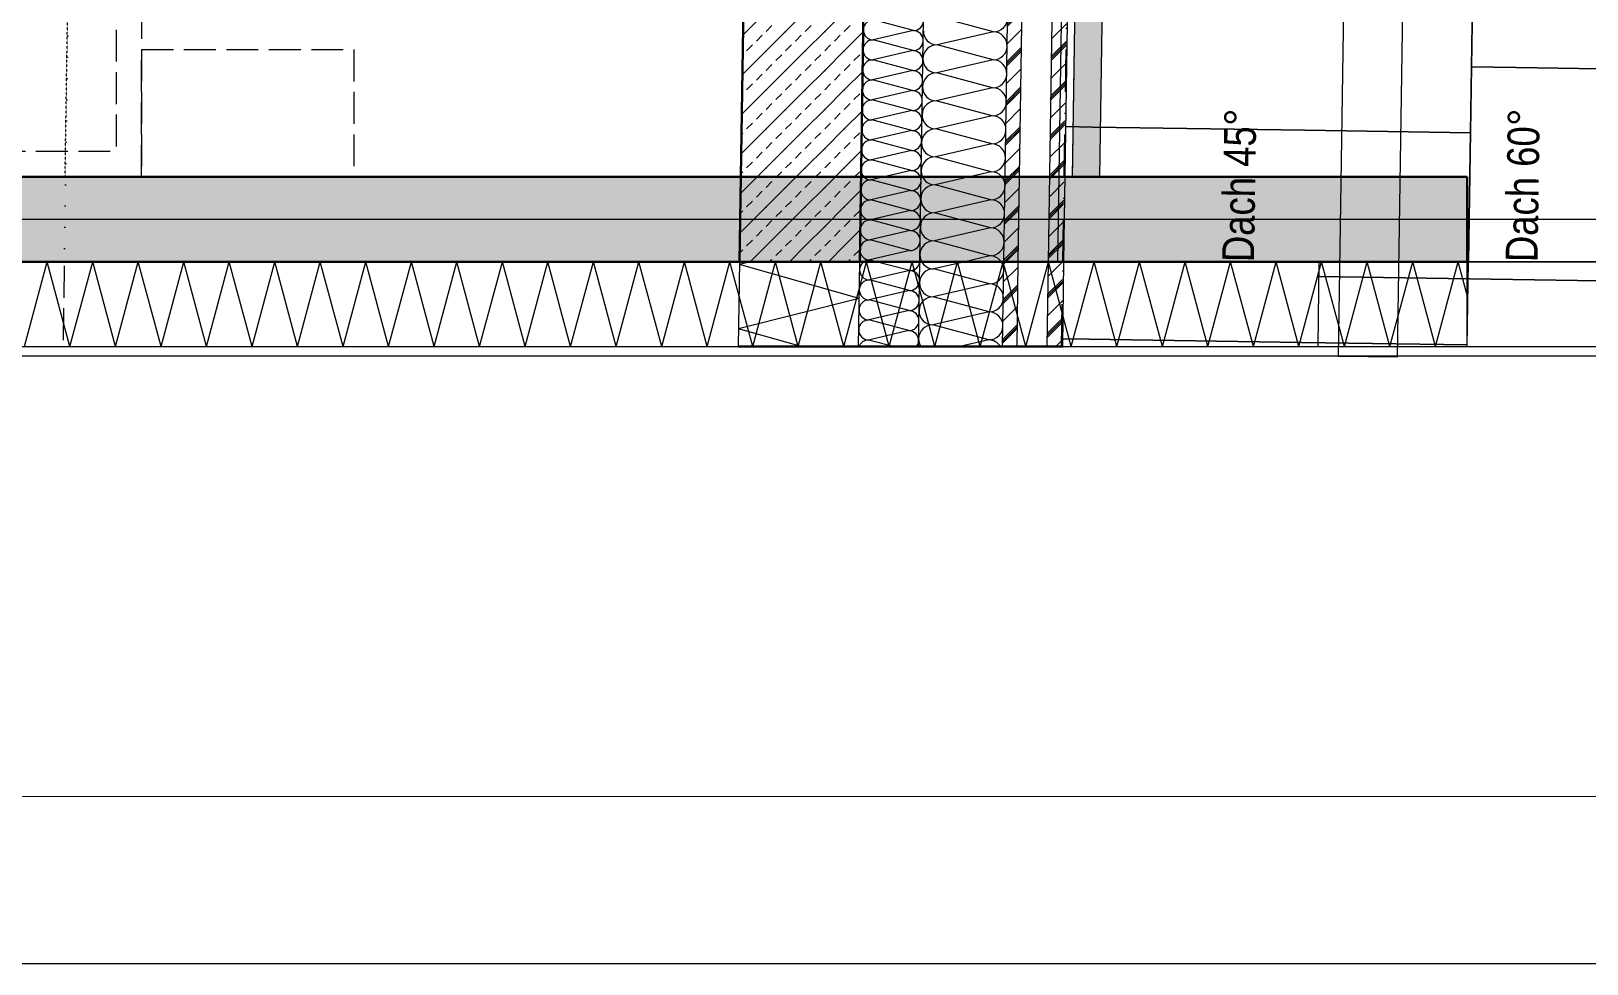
# Model space of a CAD drawing. Header units: metres. Extents: x -19025 to 34897, y -14024 to 26069.
# Drawn here: x -3271 to 393, y -6127 to -3929 of the extents above; entities that cross this region are included whole.
import ezdxf
from ezdxf.enums import TextEntityAlignment as Align

# ---------------------------------------------------------------- set-up
doc = ezdxf.new("R2010")
doc.units = ezdxf.units.M
doc.header["$MEASUREMENT"] = 0
for name, pattern in [('Punktlinie weit', [0.05, 0, -0.05]), ('Strichlinie eng', [0.1, 0.075, -0.025]), ('Strichlinie mittel', [0.15, 0.1, -0.05]), ('zz_Gebäudefluchtlinie', [0.2, 0.1, -0.05, 0, -0.05])]:
    doc.linetypes.add(name, pattern=pattern)
for name, color, linetype in [('110 Wand Aussen', 7, 'Continuous'), ('11__100 Achsraster', 7, 'Continuous'), ('130 Wand Innen', 7, 'Continuous'), ('220 Bodenaufbau', 7, 'Continuous'), ('310 Dachkonstruktion massiv', 7, 'Continuous'), ('510 Moeblierung', 7, 'Continuous'), ('520 Post', 7, 'Continuous'), ('930 Beschriftung Allgemein', 7, 'Continuous')]:
    doc.layers.add(name, color=color, linetype=linetype)
doc.styles.add('ERSTELLTER_STIL_1', font='ARIALN.TTF')
doc.styles.add('ERSTELLTER_STIL_4', font='arialbd.ttf')
doc.linetypes.add('Grenze Bezirk', pattern='A,0,[2,22HAUS116_412 STG1 _ 2.DG_IndexB_2026-08-161.Shx,S=0.001587,R=0,X=0,Y=0],-0.25,0', length=0.25)
pattern_1 = [(45, (0, 0), (-0.04596194, 0.04596194), [0.0195, -0.013]), (45, (-0.02298, 0.02298), (-0.04596194, 0.04596194), [0.065, 0])]
pattern_2 = [(45, (0, 0), (-0.0459619, 0.0459619), [0.065, 0]), (45, (-0.02298, 0), (-0.0459619, 0.0459619), [0.065, 0]), (45, (-0.04596, 0), (-0.0459619, 0.0459619), [0.065, 0])]
pattern_3 = [(225, (-0.0023, 0.0023), (-0.0459619, 0.0459619), []), (225, (0, 0), (-0.0459619, 0.0459619), []), (225, (0.0023, -0.0023), (-0.0459619, 0.0459619), []), (225, (-0.068943, -0.02298), (-0.02298097, 0.02298097), [])]

# ---------------------------------------------------------------- blocks, each defined once
blk = doc.blocks.new('Decke_1_1', base_point=(-12.5417, 13.2338))
at = {"layer": '220 Bodenaufbau', "color": 7, "linetype": 'Continuous', "lineweight": 13, "flags": 128}
blk.add_lwpolyline([(-12.482, 21.772), (-12.74, 17.1693), (-10.4444, 17.0406), (-10.6591, 13.2049), (-12.5417, 13.2338), (-12.638, 6.9481), (-12.5214, 6.9463), (-12.5836, 2.8868), (-8.4848, 2.8239), (-8.5307, -0.1696), (-2.6045, -0.1696), (-2.5423, 3.8838), (-1.8278, 3.873), (-1.7618, 8.1713), (-2.5953, 8.1841), (-2.4657, 16.6303), (-2.3698, 16.6251), (-2.1874, 19.881)], dxfattribs=at)
blk = doc.blocks.new('Doppelbett 06 27[5]_1', base_point=(-5.687, 0.0305))
at = {"layer": '510 Moeblierung', "color": 253, "linetype": 'Strichlinie eng', "lineweight": 9, "true_color": 0x9f9f9f}
for p, q in [((-6.612, 2.1305), (-4.762, 2.1305)), ((-6.612, 0.0305), (-6.612, 2.1305)), ((-4.762, 2.1305), (-4.762, 0.0305)), ((-6.582, 0.6505), (-6.582, 2.1005)), ((-6.582, 2.1005), (-5.687, 2.1005)), ((-5.687, 2.1005), (-4.792, 2.1005)), ((-4.792, 2.1005), (-4.792, 0.6505)), ((-6.402, 0.4705), (-6.582, 0.6505)), ((-6.582, 0.6505), (-6.402, 0.6505)), ((-6.402, 0.4705), (-6.402, 0.6505)), ((-4.792, 0.6505), (-4.972, 0.4705)), ((-4.792, 0.6505), (-4.972, 0.6505)), ((-4.972, 0.4705), (-4.972, 0.6505)), ((-5.687, 0.4705), (-6.402, 0.4705)), ((-4.972, 0.4705), (-5.687, 0.4705)), ((-7.112, 0.3305), (-6.612, 0.3305)), ((-7.112, 0.0305), (-7.112, 0.3305)), ((-6.612, 0.3305), (-6.612, 0.0305)), ((-4.762, 0.3305), (-4.262, 0.3305)), ((-4.762, 0.0305), (-4.762, 0.3305)), ((-4.262, 0.3305), (-4.262, 0.0305)), ((-6.612, 0.0305), (-7.112, 0.0305)), ((-4.762, 0.0305), (-6.612, 0.0305)), ((-4.262, 0.0305), (-4.762, 0.0305))]:
    blk.add_line(p, q, dxfattribs=at)
at = {"layer": '510 Moeblierung', "color": 253, "linetype": 'Strichlinie eng', "lineweight": 9, "true_color": 0x9f9f9f, "flags": 128}
for points in [[(-5.747, 0.4705), (-5.747, 0.0905), (-6.552, 0.0905), (-6.552, 0.5105), (-6.442, 0.5105), (-6.402, 0.4705)], [(-4.972, 0.4705), (-4.932, 0.5105), (-4.822, 0.5105), (-4.822, 0.0905), (-5.627, 0.0905), (-5.627, 0.4705)]]:
    blk.add_lwpolyline(points, close=True, dxfattribs=at)
blk = doc.blocks.new('*X287')
at = {"layer": '110 Wand Aussen', "color": 7, "linetype": 'Continuous', "lineweight": 5}
for p, q in [((-5.0374, -0.3695), (-4.9839, -0.1695)), ((-4.9303, -0.3695), (-4.9839, -0.1695)), ((-4.9303, -0.3695), (-4.8767, -0.1695)), ((-4.8231, -0.3695), (-4.8767, -0.1695)), ((-4.8231, -0.3695), (-4.7695, -0.1695)), ((-4.7159, -0.3695), (-4.7695, -0.1695)), ((-4.7159, -0.3695), (-4.6623, -0.1695)), ((-4.6087, -0.3695), (-4.6623, -0.1695)), ((-4.6087, -0.3695), (-4.5551, -0.1695)), ((-4.5015, -0.3695), (-4.5551, -0.1695)), ((-4.5015, -0.3695), (-4.448, -0.1695)), ((-4.3944, -0.3695), (-4.448, -0.1695)), ((-4.3944, -0.3695), (-4.3408, -0.1695)), ((-4.2872, -0.3695), (-4.3408, -0.1695)), ((-4.2872, -0.3695), (-4.2336, -0.1695)), ((-4.18, -0.3695), (-4.2336, -0.1695)), ((-4.18, -0.3695), (-4.1264, -0.1695)), ((-4.0728, -0.3695), (-4.1264, -0.1695)), ((-4.0728, -0.3695), (-4.0192, -0.1695)), ((-3.9656, -0.3695), (-4.0192, -0.1695)), ((-3.9656, -0.3695), (-3.9121, -0.1695)), ((-3.8585, -0.3695), (-3.9121, -0.1695)), ((-3.8585, -0.3695), (-3.8049, -0.1695)), ((-3.7513, -0.3695), (-3.8049, -0.1695)), ((-3.7513, -0.3695), (-3.6977, -0.1695)), ((-3.6441, -0.3695), (-3.6977, -0.1695)), ((-3.6441, -0.3695), (-3.5905, -0.1695)), ((-3.5369, -0.3695), (-3.5905, -0.1695)), ((-3.5369, -0.3695), (-3.4833, -0.1695)), ((-3.4297, -0.3695), (-3.4833, -0.1695)), ((-3.4297, -0.3695), (-3.3762, -0.1695)), ((-3.3226, -0.3695), (-3.3762, -0.1695)), ((-3.3226, -0.3695), (-3.269, -0.1695)), ((-3.2154, -0.3695), (-3.269, -0.1695)), ((-3.2154, -0.3695), (-3.1618, -0.1695)), ((-3.1082, -0.3695), (-3.1618, -0.1695)), ((-3.1082, -0.3695), (-3.0546, -0.1695)), ((-3.001, -0.3695), (-3.0546, -0.1695)), ((-3.001, -0.3695), (-2.9474, -0.1695)), ((-2.8939, -0.3695), (-2.9474, -0.1695)), ((-2.8939, -0.3695), (-2.8403, -0.1695)), ((-2.7867, -0.3695), (-2.8403, -0.1695)), ((-2.7867, -0.3695), (-2.7331, -0.1695)), ((-2.6795, -0.3695), (-2.7331, -0.1695)), ((-2.6795, -0.3695), (-2.6259, -0.1695)), ((-2.5723, -0.3695), (-2.6259, -0.1695)), ((-2.5723, -0.3695), (-2.5187, -0.1695)), ((-2.4651, -0.3695), (-2.5187, -0.1695)), ((-2.4651, -0.3695), (-2.4115, -0.1695)), ((-2.358, -0.3695), (-2.4115, -0.1695)), ((-2.358, -0.3695), (-2.3044, -0.1695)), ((-2.2508, -0.3695), (-2.3044, -0.1695)), ((-2.2508, -0.3695), (-2.1972, -0.1695)), ((-2.1436, -0.3695), (-2.1972, -0.1695)), ((-2.1436, -0.3695), (-2.09, -0.1695)), ((-2.0364, -0.3695), (-2.09, -0.1695)), ((-2.0364, -0.3695), (-1.9828, -0.1695)), ((-1.9292, -0.3695), (-1.9828, -0.1695)), ((-1.9292, -0.3695), (-1.8756, -0.1695)), ((-1.8221, -0.3695), (-1.8756, -0.1695)), ((-1.8221, -0.3695), (-1.7685, -0.1695)), ((-1.7149, -0.3695), (-1.7685, -0.1695)), ((-1.7149, -0.3695), (-1.6613, -0.1695)), ((-1.6401, -0.2484), (-1.6613, -0.1695))]:
    blk.add_line(p, q, dxfattribs=at)
blk = doc.blocks.new('Wand_43_1', base_point=(-8.5334, -0.3695))
at = {"layer": '110 Wand Aussen', "linetype": 'Continuous', "lineweight": 0, "true_color": 0x000000}
h = blk.add_hatch(dxfattribs=at)
h.set_pattern_fill('BETON__BEWEHRT_SN46_0001', color=18, style=0, pattern_type=2)
h.set_pattern_definition(pattern_1)
h.paths.add_polyline_path([(-8.3303, -0.1695), (-1.6401, -0.1695), (-1.6401, 0.0305), (-8.3273, 0.0305)])
at = {"layer": '110 Wand Aussen', "color": 7, "linetype": 'Continuous', "lineweight": 30}
blk.add_line((-8.3303, -0.1695), (-1.6401, -0.1695), dxfattribs=at)
at = {"layer": '110 Wand Aussen', "color": 7, "linetype": 'Continuous', "lineweight": 30, "flags": 128}
for points in [[(-1.6401, 0.0305), (-8.3273, 0.0305)], [(-1.6401, -0.1695), (-1.6401, 0.0305)]]:
    blk.add_lwpolyline(points, dxfattribs=at)
at = {"layer": '110 Wand Aussen', "color": 7, "linetype": 'Continuous', "lineweight": 13, "flags": 128}
for points in [[(-1.6401, -0.3695), (-1.6401, -0.1695)], [(-8.5334, -0.3695), (-1.6401, -0.3695)]]:
    blk.add_lwpolyline(points, dxfattribs=at)
at = {"layer": '110 Wand Aussen', "color": 7, "lineweight": 30}
blk.add_blockref('*X287', (0, 0), dxfattribs=at)
blk = doc.blocks.new('Wand_48_1', base_point=(-2.5112, 3.8838))
at = {"layer": '130 Wand Innen', "linetype": 'Continuous', "lineweight": 13, "true_color": 0xa7a7a7}
h = blk.add_hatch(dxfattribs=at)
h.set_pattern_fill('GIPSKARTONWAND_0001', color=253, style=0, pattern_type=2)
h.set_pattern_definition([(314.1214, (0, 0), (0.0358933, 0.03480906), [0.05, 0]), (44.1214, (0, 0), (-0.03480906, 0.0358933), [0.05, 0])])
h.paths.add_polyline_path([(-2.5112, 3.8838), (-2.5703, 0.0314), (-2.5053, 0.0304), (-2.4462, 3.8828)])
at = {"layer": '130 Wand Innen', "color": 7, "linetype": 'Continuous', "lineweight": 13, "flags": 128}
for points in [[(-2.5112, 3.8838), (-2.5703, 0.0314)], [(-2.5053, 0.0304), (-2.4462, 3.8828)], [(-2.5703, 0.0314), (-2.5053, 0.0304)]]:
    blk.add_lwpolyline(points, dxfattribs=at)
blk = doc.blocks.new('*X594')
at = {"layer": '310 Dachkonstruktion massiv', "color": 8, "linetype": 'Continuous', "lineweight": 5}
for p, q in [((-1.63, 0.2899), (-1.5246, 0.2883)), ((-1.5246, 0.2883), (-1.63, 0.2899)), ((-1.5246, 0.2883), (-1.0247, 0.2806)), ((-1.0247, 0.2806), (-1.5246, 0.2883))]:
    blk.add_line(p, q, dxfattribs=at)
blk = doc.blocks.new('Dachfläche_21_1', base_point=(-0.0894, -0.1695))
at = {"layer": '310 Dachkonstruktion massiv', "color": 7, "linetype": 'Continuous', "lineweight": 13, "flags": 128}
blk.add_lwpolyline([(-1.5721, 4.0686), (-1.6371, -0.1695), (-0.0894, -0.1695), (-0.0247, 4.0448)], close=True, dxfattribs=at)
at = {"layer": '310 Dachkonstruktion massiv', "color": 7, "linetype": 'Continuous', "lineweight": 13}
blk.add_blockref('*X594', (0, 0), dxfattribs=at)
blk = doc.blocks.new('*X610')
at = {"layer": '310 Dachkonstruktion massiv', "color": 253, "linetype": 'Continuous', "lineweight": 9, "true_color": 0x9f9f9f}
for p, q in [((-1.9897, -0.2046), (-1.5323, -0.2116)), ((-1.5323, -0.2116), (-1.9897, -0.2046)), ((-1.5323, -0.2116), (-1.0324, -0.2193)), ((-1.0324, -0.2193), (-1.5323, -0.2116)), ((-1.0324, -0.2193), (-0.5324, -0.227)), ((-0.5324, -0.227), (-1.0324, -0.2193)), ((-0.5324, -0.227), (-0.0904, -0.2337)), ((-0.0904, -0.2337), (-0.5324, -0.227))]:
    blk.add_line(p, q, dxfattribs=at)
blk = doc.blocks.new('Dachfläche_25_1', base_point=(-0.0924, -0.3695))
at = {"layer": '310 Dachkonstruktion massiv', "color": 7, "linetype": 'Continuous', "lineweight": 13, "flags": 128}
blk.add_lwpolyline([(-0.0924, -0.3695), (-0.0894, -0.1695), (-1.9892, -0.1695), (-1.9922, -0.3695)], close=True, dxfattribs=at)
at = {"layer": '310 Dachkonstruktion massiv', "color": 7, "linetype": 'Continuous', "lineweight": 13}
blk.add_blockref('*X610', (0, 0), dxfattribs=at)
blk = doc.blocks.new('*X877')
at = {"layer": '310 Dachkonstruktion massiv', "color": 8, "linetype": 'Continuous', "lineweight": 5}
for p, q in [((-2.5848, 0.1488), (-2.5223, 0.1479)), ((-2.5223, 0.1479), (-2.5848, 0.1488)), ((-2.5223, 0.1479), (-2.0224, 0.1402)), ((-2.0224, 0.1402), (-2.5223, 0.1479)), ((-2.0224, 0.1402), (-1.6324, 0.1342)), ((-1.6324, 0.1342), (-2.0224, 0.1402))]:
    blk.add_line(p, q, dxfattribs=at)
blk = doc.blocks.new('*X878')
at = {"layer": '310 Dachkonstruktion massiv', "color": 7, "linetype": 'Continuous', "lineweight": 13}
for p, q in [((-2.7558, 0.3723), (-2.8873, 0.4073)), ((-2.7558, 0.3723), (-2.8883, 0.3413)), ((-2.7568, 0.3063), (-2.8883, 0.3413)), ((-2.7568, 0.3063), (-2.8893, 0.2753)), ((-2.7578, 0.2403), (-2.8893, 0.2753)), ((-2.7578, 0.2403), (-2.8903, 0.2093)), ((-2.7588, 0.1743), (-2.8903, 0.2093)), ((-2.7588, 0.1743), (-2.8913, 0.1434)), ((-2.7598, 0.1083), (-2.8913, 0.1434)), ((-2.7598, 0.1083), (-2.8923, 0.0774)), ((-2.7609, 0.0423), (-2.8923, 0.0774)), ((-2.7609, 0.0423), (-2.8933, 0.0114)), ((-2.7619, -0.0236), (-2.8933, 0.0114)), ((-2.7619, -0.0236), (-2.8944, -0.0546)), ((-2.7629, -0.0896), (-2.8944, -0.0546)), ((-2.7629, -0.0896), (-2.8954, -0.1206)), ((-2.7639, -0.1556), (-2.8954, -0.1206)), ((-2.7639, -0.1556), (-2.8233, -0.1695))]:
    blk.add_line(p, q, dxfattribs=at)
for centre, start, end in [((-2.7553, 0.4053), 269.1212, 359.1212), ((-2.8878, 0.3743), 179.1212, 269.1212), ((-2.7563, 0.3393), 359.1212, 89.1212), ((-2.8888, 0.3083), 89.1212, 179.1212), ((-2.7563, 0.3393), 269.1212, 359.1212), ((-2.8888, 0.3083), 179.1212, 269.1212), ((-2.7573, 0.2733), 359.1212, 89.1212), ((-2.8898, 0.2423), 89.1212, 179.1212), ((-2.7573, 0.2733), 269.1212, 359.1212), ((-2.8898, 0.2423), 179.1212, 269.1212), ((-2.7583, 0.2073), 359.1212, 89.1212), ((-2.8908, 0.1764), 89.1212, 179.1212), ((-2.7583, 0.2073), 269.1212, 359.1212), ((-2.8908, 0.1764), 179.1212, 269.1212), ((-2.7593, 0.1413), 359.1212, 89.1212), ((-2.8918, 0.1104), 89.1212, 179.1212), ((-2.8918, 0.1104), 179.1212, 269.1212), ((-2.7593, 0.1413), 269.1212, 359.1212), ((-2.8928, 0.0444), 89.1212, 179.1212), ((-2.7604, 0.0753), 269.1212, 359.1212), ((-2.7604, 0.0753), 359.1212, 89.1212), ((-2.8928, 0.0444), 179.1212, 269.1212), ((-2.7614, 0.0094), 359.1212, 89.1212), ((-2.8938, -0.0216), 89.1212, 179.1212), ((-2.7614, 0.0094), 269.1212, 359.1212), ((-2.8938, -0.0216), 179.1212, 269.1212), ((-2.7624, -0.0566), 359.1212, 89.1212), ((-2.8949, -0.0876), 89.1212, 179.1212), ((-2.7624, -0.0566), 269.1212, 359.1212), ((-2.8949, -0.0876), 179.1212, 269.1212), ((-2.7634, -0.1226), 359.1212, 89.1212), ((-2.8959, -0.1536), 89.1212, 179.1212), ((-2.7634, -0.1226), 269.1212, 359.1212), ((-2.8959, -0.1536), 179.1212, 208.8119), ((-2.7644, -0.1886), 35.4011, 89.1212)]:
    blk.add_arc(centre, 0.033, start, end, dxfattribs=at)
blk = doc.blocks.new('*X879')
at = {"layer": '310 Dachkonstruktion massiv', "color": 7, "linetype": 'Continuous', "lineweight": 13}
for p, q in [((-2.9436, 0.4223), (-3.0382, 0.4002)), ((-2.9436, 0.4223), (-2.9593, 0.4265)), ((-2.9443, 0.3752), (-3.039, 0.3531)), ((-2.9443, 0.3752), (-3.0382, 0.4002)), ((-2.9451, 0.3281), (-3.039, 0.3531)), ((-2.9451, 0.3281), (-3.0397, 0.3059)), ((-2.9458, 0.2809), (-3.0397, 0.3059)), ((-2.9458, 0.2809), (-3.0404, 0.2588)), ((-2.9465, 0.2338), (-3.0404, 0.2588)), ((-2.9465, 0.2338), (-3.0411, 0.2117)), ((-2.9472, 0.1866), (-3.0419, 0.1645)), ((-2.9472, 0.1866), (-3.0411, 0.2117)), ((-2.948, 0.1395), (-3.0419, 0.1645)), ((-2.948, 0.1395), (-3.0426, 0.1174)), ((-2.9487, 0.0924), (-3.0426, 0.1174)), ((-2.9487, 0.0924), (-3.0433, 0.0703)), ((-2.9494, 0.0452), (-3.044, 0.0231)), ((-2.9494, 0.0452), (-3.0433, 0.0703)), ((-2.9501, -0.0019), (-3.044, 0.0231)), ((-2.9501, -0.0019), (-3.0448, -0.024)), ((-2.9508, -0.049), (-3.0448, -0.024)), ((-2.9508, -0.049), (-3.0455, -0.0711)), ((-2.9516, -0.0962), (-3.0455, -0.0711)), ((-2.9516, -0.0962), (-3.0462, -0.1183)), ((-2.9523, -0.1433), (-3.0469, -0.1654)), ((-2.9523, -0.1433), (-3.0462, -0.1183)), ((-3.0316, -0.1695), (-3.0469, -0.1654))]:
    blk.add_line(p, q, dxfattribs=at)
for centre, start, end in [((-2.9433, 0.4459), 26.2317, 89.1212), ((-2.9433, 0.4459), 314.8071, 359.1212), ((-3.0379, 0.4238), 169.5133, 179.1212), ((-3.0379, 0.4238), 179.1212, 269.1212), ((-2.9433, 0.4459), 269.1212, 302.7031), ((-2.944, 0.3988), 359.1212, 89.1212), ((-3.0386, 0.3766), 89.1212, 179.1212), ((-3.0386, 0.3766), 179.1212, 269.1212), ((-2.944, 0.3988), 269.1212, 359.1212), ((-2.9447, 0.3516), 359.1212, 89.1212), ((-3.0393, 0.3295), 89.1212, 179.1212), ((-3.0393, 0.3295), 179.1212, 269.1212), ((-2.9447, 0.3516), 269.1212, 359.1212), ((-3.0401, 0.2824), 89.1212, 179.1212), ((-2.9454, 0.3045), 269.1212, 359.1212), ((-2.9454, 0.3045), 359.1212, 89.1212), ((-3.0408, 0.2352), 89.1212, 179.1212), ((-3.0401, 0.2824), 179.1212, 269.1212), ((-2.9461, 0.2573), 269.1212, 359.1212), ((-2.9461, 0.2573), 359.1212, 89.1212), ((-3.0408, 0.2352), 179.1212, 269.1212), ((-2.9469, 0.2102), 359.1212, 89.1212), ((-3.0415, 0.1881), 89.1212, 179.1212), ((-3.0415, 0.1881), 179.1212, 269.1212), ((-2.9469, 0.2102), 269.1212, 359.1212), ((-2.9476, 0.1631), 359.1212, 89.1212), ((-3.0422, 0.141), 89.1212, 179.1212), ((-2.9476, 0.1631), 269.1212, 359.1212), ((-3.0429, 0.0938), 89.1212, 179.1212), ((-3.0422, 0.141), 179.1212, 269.1212), ((-2.9483, 0.1159), 269.1212, 359.1212), ((-2.9483, 0.1159), 359.1212, 89.1212), ((-3.0429, 0.0938), 179.1212, 269.1212), ((-2.949, 0.0688), 359.1212, 89.1212), ((-3.0437, 0.0467), 89.1212, 179.1212), ((-3.0437, 0.0467), 179.1212, 269.1212), ((-2.949, 0.0688), 269.1212, 359.1212), ((-2.9498, 0.0217), 359.1212, 89.1212), ((-3.0444, -0.0004), 89.1212, 179.1212), ((-2.9498, 0.0217), 269.1212, 359.1212), ((-3.0451, -0.0476), 89.1212, 179.1212), ((-3.0444, -0.0004), 179.1212, 269.1212), ((-2.9505, -0.0255), 269.1212, 359.1212), ((-2.9505, -0.0255), 359.1212, 89.1212), ((-3.0458, -0.0947), 89.1212, 179.1212), ((-3.0451, -0.0476), 179.1212, 269.1212), ((-2.9512, -0.0726), 269.1212, 359.1212), ((-2.9512, -0.0726), 359.1212, 89.1212), ((-3.0458, -0.0947), 179.1212, 269.1212), ((-2.9519, -0.1197), 359.1212, 89.1212), ((-3.0466, -0.1419), 89.1212, 179.1212), ((-3.0466, -0.1419), 179.1212, 269.1212), ((-2.9519, -0.1197), 269.1212, 359.1212), ((-3.0473, -0.189), 89.1212, 124.214), ((-2.9527, -0.1669), 353.593, 359.1212)]:
    blk.add_arc(centre, 0.0236, start, end, dxfattribs=at)
blk = doc.blocks.new('Dachfläche_54_1', base_point=(-1.6371, -0.1695))
at = {"layer": '310 Dachkonstruktion massiv', "linetype": 'Continuous', "lineweight": 13, "true_color": 0xd2b48c}
h = blk.add_hatch(dxfattribs=at)
h.set_pattern_fill('VOLLHOLZ_SN21_0001', color=43, style=0, pattern_type=2)
h.set_pattern_definition(pattern_3)
h.paths.add_polyline_path([(-2.7311, -0.1695), (-2.6972, -0.1695), (-2.635, 3.8848), (-2.6689, 3.8853)])
h = blk.add_hatch(dxfattribs=at)
h.set_pattern_fill('VOLLHOLZ_SN21_0001', color=43, style=0, pattern_type=2)
h.set_pattern_definition(pattern_3)
h.paths.add_polyline_path([(-2.6264, -0.1695), (-2.5925, -0.1695), (-2.5322, 3.7632), (-2.5661, 3.7638)])
at = {"layer": '310 Dachkonstruktion massiv', "linetype": 'Continuous', "lineweight": 5}
h = blk.add_hatch(dxfattribs=at)
h.set_pattern_fill('METALLE_SM_0001', color=5, style=0, pattern_type=2)
h.set_pattern_definition(pattern_2)
h.paths.add_polyline_path([(-2.5925, -0.1695), (-2.5897, -0.1695), (-2.5293, 3.7632), (-2.5322, 3.7632)])
at = {"layer": '310 Dachkonstruktion massiv', "linetype": 'Continuous', "lineweight": 0, "true_color": 0x000000}
h = blk.add_hatch(dxfattribs=at)
h.set_pattern_fill('BETON__BEWEHRT_SN46_0001', color=18, style=0, pattern_type=2)
h.set_pattern_definition(pattern_1)
h.paths.add_polyline_path([(-3.3534, -0.1695), (-3.0706, -0.1695), (-3.0614, 0.4281), (-3.3442, 0.4324)])
at = {"layer": '310 Dachkonstruktion massiv', "color": 255, "linetype": 'Punktlinie weit', "lineweight": 13, "flags": 128}
blk.add_lwpolyline([(-4.8809, 3.9193), (-4.9436, -0.1695), (-3.3534, -0.1695)], dxfattribs=at)
at = {"layer": '310 Dachkonstruktion massiv', "color": 7, "linetype": 'Continuous', "lineweight": 13, "flags": 128}
for points in [[(-2.7311, -0.1695), (-2.6689, 3.8853)], [(-2.6972, -0.1695), (-2.635, 3.8848)], [(-2.6264, -0.1695), (-2.5661, 3.7638)], [(-2.5897, -0.1695), (-1.6371, -0.1695), (-1.577, 3.7486), (-2.5293, 3.7632)], [(-2.9291, -0.1695), (-2.9195, 0.4563)]]:
    blk.add_lwpolyline(points, dxfattribs=at)
at = {"layer": '310 Dachkonstruktion massiv', "color": 7, "linetype": 'zz_Gebäudefluchtlinie', "lineweight": 13, "flags": 128}
blk.add_lwpolyline([(-2.5925, -0.1695), (-2.5322, 3.7632)], dxfattribs=at)
at = {"layer": '310 Dachkonstruktion massiv', "color": 7, "linetype": 'Continuous', "lineweight": 18, "flags": 128}
blk.add_lwpolyline([(-2.5897, -0.1695), (-2.5293, 3.7632)], dxfattribs=at)
at = {"layer": '310 Dachkonstruktion massiv', "color": 7, "linetype": 'Continuous', "lineweight": 30, "flags": 128}
for points in [[(-3.3442, 0.4324), (-3.3534, -0.1695)], [(-3.0706, -0.1695), (-3.0614, 0.4281)], [(-3.3534, -0.1695), (-2.5897, -0.1695)]]:
    blk.add_lwpolyline(points, dxfattribs=at)
at = {"layer": '310 Dachkonstruktion massiv', "color": 7, "linetype": 'Continuous', "lineweight": 13}
for name in ['*X878', '*X877', '*X879']:
    blk.add_blockref(name, (0, 0), dxfattribs=at)
blk = doc.blocks.new('*X932')
at = {"layer": '310 Dachkonstruktion massiv', "color": 253, "linetype": 'Continuous', "lineweight": 9, "true_color": 0x9f9f9f}
for p, q in [((-2.5925, -0.3511), (-2.53, -0.3521)), ((-2.53, -0.3521), (-2.5925, -0.3511)), ((-2.53, -0.3521), (-2.0301, -0.3597)), ((-2.0301, -0.3597), (-2.53, -0.3521)), ((-2.0301, -0.3597), (-1.6401, -0.3657)), ((-1.6401, -0.3657), (-2.0301, -0.3597))]:
    blk.add_line(p, q, dxfattribs=at)
blk = doc.blocks.new('*X933')
at = {"layer": '310 Dachkonstruktion massiv', "color": 7, "linetype": 'Continuous', "lineweight": 13}
for p, q in [((-2.8233, -0.1695), (-2.8964, -0.1866)), ((-2.7649, -0.2216), (-2.8964, -0.1866)), ((-2.7649, -0.2216), (-2.8974, -0.2526)), ((-2.7659, -0.2876), (-2.8974, -0.2526)), ((-2.7659, -0.2876), (-2.8984, -0.3186)), ((-2.7669, -0.3536), (-2.8984, -0.3186)), ((-2.7669, -0.3536), (-2.835, -0.3695))]:
    blk.add_line(p, q, dxfattribs=at)
for centre, start, end in [((-2.8959, -0.1536), 208.8118, 269.1212), ((-2.7644, -0.1886), 359.1212, 35.4012), ((-2.8969, -0.2196), 89.1212, 179.1212), ((-2.8969, -0.2196), 179.1212, 269.1212), ((-2.7644, -0.1886), 269.1212, 359.1212), ((-2.8979, -0.2856), 89.1212, 179.1212), ((-2.7654, -0.2546), 269.1212, 359.1212), ((-2.7654, -0.2546), 359.1212, 89.1212), ((-2.8979, -0.2856), 179.1212, 269.1212), ((-2.7664, -0.3206), 359.1212, 89.1212), ((-2.8989, -0.3516), 89.1212, 179.1212), ((-2.7664, -0.3206), 269.1212, 359.1212), ((-2.8989, -0.3516), 179.1212, 212.9261), ((-2.7674, -0.3866), 31.1764, 89.1212)]:
    blk.add_arc(centre, 0.033, start, end, dxfattribs=at)
blk = doc.blocks.new('*X934')
at = {"layer": '310 Dachkonstruktion massiv', "color": 7, "linetype": 'Continuous', "lineweight": 13}
for p, q in [((-3.0689, -0.1796), (-3.0703, -0.184)), ((-3.0667, -0.1756), (-3.0689, -0.1796)), ((-3.0637, -0.1721), (-3.0667, -0.1756)), ((-3.0605, -0.1695), (-3.0637, -0.1721)), ((-2.953, -0.1904), (-3.0316, -0.1695)), ((-2.9362, -0.1838), (-2.9333, -0.1803)), ((-2.9333, -0.1803), (-2.931, -0.1762)), ((-2.931, -0.1762), (-2.9296, -0.1718)), ((-2.9296, -0.1718), (-2.9293, -0.1695)), ((-3.0703, -0.184), (-3.0709, -0.1886)), ((-3.0709, -0.1886), (-3.0705, -0.1932)), ((-3.0705, -0.1932), (-3.0692, -0.1977)), ((-3.0692, -0.1977), (-3.0671, -0.2018)), ((-3.0644, -0.2192), (-3.0674, -0.2227)), ((-3.0671, -0.2018), (-3.0642, -0.2054)), ((-3.0608, -0.2163), (-3.0644, -0.2192)), ((-3.0642, -0.2054), (-3.0607, -0.2084)), ((-3.0567, -0.2142), (-3.0608, -0.2163)), ((-3.0607, -0.2084), (-3.0566, -0.2106)), ((-3.0522, -0.2129), (-3.0567, -0.2142)), ((-3.0566, -0.2106), (-3.0522, -0.212)), ((-3.0522, -0.212), (-3.0476, -0.2126)), ((-3.0476, -0.2126), (-3.0522, -0.2129)), ((-2.953, -0.1904), (-3.0476, -0.2126)), ((-2.9537, -0.2376), (-3.0476, -0.2126)), ((-2.953, -0.1904), (-2.9484, -0.1901)), ((-2.9484, -0.191), (-2.953, -0.1904)), ((-2.9484, -0.1901), (-2.944, -0.1888)), ((-2.944, -0.1924), (-2.9484, -0.191)), ((-2.944, -0.1888), (-2.9399, -0.1867)), ((-2.94, -0.1946), (-2.944, -0.1924)), ((-2.9365, -0.1976), (-2.94, -0.1946)), ((-2.9399, -0.1867), (-2.9362, -0.1838)), ((-2.9336, -0.2012), (-2.9365, -0.1976)), ((-2.9315, -0.2053), (-2.9336, -0.2012)), ((-2.9317, -0.2234), (-2.9303, -0.219)), ((-2.9302, -0.2098), (-2.9315, -0.2053)), ((-2.9303, -0.219), (-2.9298, -0.2144)), ((-2.9298, -0.2144), (-2.9302, -0.2098)), ((-3.0711, -0.2312), (-3.0716, -0.2358)), ((-3.0716, -0.2358), (-3.0712, -0.2404)), ((-3.0712, -0.2404), (-3.0699, -0.2448)), ((-3.0696, -0.2268), (-3.0711, -0.2312)), ((-3.0699, -0.2448), (-3.0678, -0.2489)), ((-3.0674, -0.2227), (-3.0696, -0.2268)), ((-3.0678, -0.2489), (-3.0649, -0.2525)), ((-3.0649, -0.2525), (-3.0614, -0.2555)), ((-3.0614, -0.2555), (-3.0574, -0.2578)), ((-2.9537, -0.2376), (-3.0484, -0.2597)), ((-2.9537, -0.2376), (-2.9491, -0.2372)), ((-2.9491, -0.2381), (-2.9537, -0.2376)), ((-2.9491, -0.2372), (-2.9447, -0.2359)), ((-2.9447, -0.2395), (-2.9491, -0.2381)), ((-2.9447, -0.2359), (-2.9406, -0.2338)), ((-2.9407, -0.2417), (-2.9447, -0.2395)), ((-2.9372, -0.2447), (-2.9407, -0.2417)), ((-2.9406, -0.2338), (-2.937, -0.2309)), ((-2.9343, -0.2483), (-2.9372, -0.2447)), ((-2.937, -0.2309), (-2.934, -0.2274)), ((-2.9322, -0.2525), (-2.9343, -0.2483)), ((-2.934, -0.2274), (-2.9317, -0.2234)), ((-2.9309, -0.2569), (-2.9322, -0.2525)), ((-3.0718, -0.2783), (-3.0723, -0.2829)), ((-3.0723, -0.2829), (-3.0719, -0.2875)), ((-3.0719, -0.2875), (-3.0706, -0.2919)), ((-3.0704, -0.2739), (-3.0718, -0.2783)), ((-3.0706, -0.2919), (-3.0685, -0.296)), ((-3.0681, -0.2699), (-3.0704, -0.2739)), ((-3.0651, -0.2663), (-3.0681, -0.2699)), ((-3.0615, -0.2635), (-3.0651, -0.2663)), ((-3.0574, -0.2613), (-3.0615, -0.2635)), ((-3.0574, -0.2578), (-3.053, -0.2592)), ((-3.053, -0.2601), (-3.0574, -0.2613)), ((-3.053, -0.2592), (-3.0484, -0.2597)), ((-3.0484, -0.2597), (-3.053, -0.2601)), ((-2.9545, -0.2847), (-3.0491, -0.3068)), ((-2.9545, -0.2847), (-3.0484, -0.2597)), ((-2.9545, -0.2847), (-2.9499, -0.2843)), ((-2.9499, -0.2852), (-2.9545, -0.2847)), ((-2.9499, -0.2843), (-2.9454, -0.283)), ((-2.9455, -0.2866), (-2.9499, -0.2852)), ((-2.9414, -0.2889), (-2.9455, -0.2866)), ((-2.9454, -0.283), (-2.9413, -0.2809)), ((-2.9379, -0.2919), (-2.9414, -0.2889)), ((-2.9413, -0.2809), (-2.9377, -0.2781)), ((-2.935, -0.2955), (-2.9379, -0.2919)), ((-2.9377, -0.2781), (-2.9347, -0.2745)), ((-2.9347, -0.2745), (-2.9325, -0.2705)), ((-2.9325, -0.2705), (-2.9311, -0.2661)), ((-2.9311, -0.2661), (-2.9305, -0.2615)), ((-2.9305, -0.2615), (-2.9309, -0.2569)), ((-3.0725, -0.3254), (-3.073, -0.33)), ((-3.0711, -0.321), (-3.0725, -0.3254)), ((-3.0688, -0.317), (-3.0711, -0.321)), ((-3.0659, -0.3135), (-3.0688, -0.317)), ((-3.0685, -0.296), (-3.0656, -0.2997)), ((-3.0622, -0.3106), (-3.0659, -0.3135)), ((-3.0656, -0.2997), (-3.0621, -0.3027)), ((-3.0581, -0.3085), (-3.0622, -0.3106)), ((-3.0621, -0.3027), (-3.0581, -0.3049)), ((-3.0581, -0.3049), (-3.0537, -0.3063)), ((-3.0537, -0.3072), (-3.0581, -0.3085)), ((-3.0537, -0.3063), (-3.0491, -0.3068)), ((-3.0491, -0.3068), (-3.0537, -0.3072)), ((-2.9552, -0.3318), (-3.0491, -0.3068)), ((-2.9461, -0.3302), (-2.942, -0.3281)), ((-2.942, -0.3281), (-2.9384, -0.3252)), ((-2.9384, -0.3252), (-2.9354, -0.3217)), ((-2.9354, -0.3217), (-2.9332, -0.3176)), ((-2.9329, -0.2996), (-2.935, -0.2955)), ((-2.9332, -0.3176), (-2.9318, -0.3132)), ((-2.9316, -0.304), (-2.9329, -0.2996)), ((-2.9318, -0.3132), (-2.9313, -0.3086)), ((-2.9313, -0.3086), (-2.9316, -0.304)), ((-3.073, -0.33), (-3.0726, -0.3346)), ((-3.0726, -0.3346), (-3.0714, -0.3391)), ((-3.0696, -0.3641), (-3.0718, -0.3682)), ((-3.0714, -0.3391), (-3.0692, -0.3432)), ((-3.0666, -0.3606), (-3.0696, -0.3641)), ((-3.0692, -0.3432), (-3.0664, -0.3468)), ((-3.063, -0.3577), (-3.0666, -0.3606)), ((-3.0664, -0.3468), (-3.0628, -0.3498)), ((-3.0589, -0.3556), (-3.063, -0.3577)), ((-3.0628, -0.3498), (-3.0588, -0.352)), ((-3.0544, -0.3543), (-3.0589, -0.3556)), ((-3.0588, -0.352), (-3.0544, -0.3534)), ((-3.0544, -0.3534), (-3.0498, -0.354)), ((-3.0498, -0.354), (-3.0544, -0.3543)), ((-2.9552, -0.3318), (-3.0498, -0.354)), ((-2.9915, -0.3695), (-3.0498, -0.354)), ((-2.9552, -0.3318), (-2.9506, -0.3315)), ((-2.9506, -0.3324), (-2.9552, -0.3318)), ((-2.9506, -0.3315), (-2.9461, -0.3302)), ((-2.9462, -0.3338), (-2.9506, -0.3324)), ((-2.9421, -0.336), (-2.9462, -0.3338)), ((-2.9386, -0.339), (-2.9421, -0.336)), ((-2.9357, -0.3426), (-2.9386, -0.339)), ((-2.9361, -0.3688), (-2.9339, -0.3648)), ((-2.9336, -0.3467), (-2.9357, -0.3426)), ((-2.9339, -0.3648), (-2.9325, -0.3604)), ((-2.9324, -0.3512), (-2.9336, -0.3467)), ((-2.9325, -0.3604), (-2.932, -0.3558)), ((-2.932, -0.3558), (-2.9324, -0.3512)), ((-3.0718, -0.3682), (-3.0722, -0.3695)), ((-2.9367, -0.3695), (-2.9361, -0.3688))]:
    blk.add_line(p, q, dxfattribs=at)
blk = doc.blocks.new('*X935')
at = {"layer": '310 Dachkonstruktion massiv', "color": 7, "linetype": 'Continuous', "lineweight": 5}
for p, q in [((-3.3279, -0.1695), (-3.3535, -0.1759)), ((-3.0719, -0.2561), (-3.3535, -0.1759)), ((-3.0719, -0.2561), (-3.3559, -0.3275)), ((-3.2082, -0.3695), (-3.3559, -0.3275))]:
    blk.add_line(p, q, dxfattribs=at)
blk = doc.blocks.new('Dachfläche_80_1', base_point=(-4.9467, -0.3695))
at = {"layer": '310 Dachkonstruktion massiv', "linetype": 'Continuous', "lineweight": 13, "true_color": 0xd2b48c}
h = blk.add_hatch(dxfattribs=at)
h.set_pattern_fill('VOLLHOLZ_SN21_0001', color=43, style=0, pattern_type=2)
h.set_pattern_definition(pattern_3)
h.paths.add_polyline_path([(-2.7342, -0.3695), (-2.7002, -0.3695), (-2.6972, -0.1695), (-2.7311, -0.1695)])
h = blk.add_hatch(dxfattribs=at)
h.set_pattern_fill('VOLLHOLZ_SN21_0001', color=43, style=0, pattern_type=2)
h.set_pattern_definition(pattern_3)
h.paths.add_polyline_path([(-2.6295, -0.3695), (-2.5956, -0.3695), (-2.5925, -0.1695), (-2.6264, -0.1695)])
at = {"layer": '310 Dachkonstruktion massiv', "linetype": 'Continuous', "lineweight": 5}
h = blk.add_hatch(dxfattribs=at)
h.set_pattern_fill('METALLE_SM_0001', color=5, style=0, pattern_type=2)
h.set_pattern_definition(pattern_2)
h.paths.add_polyline_path([(-2.5956, -0.3695), (-2.5927, -0.3695), (-2.5897, -0.1695), (-2.5925, -0.1695)])
at = {"layer": '310 Dachkonstruktion massiv', "color": 7, "linetype": 'Strichlinie eng', "lineweight": 13, "flags": 128}
for points in [[(-3.3534, -0.1695), (-4.9436, -0.1695), (-4.9467, -0.3695)], [(-4.9467, -0.3695), (-3.3565, -0.3695)]]:
    blk.add_lwpolyline(points, dxfattribs=at)
at = {"layer": '310 Dachkonstruktion massiv', "color": 7, "linetype": 'Continuous', "lineweight": 5, "flags": 128}
for points in [[(-3.3534, -0.1695), (-3.3565, -0.3695)], [(-3.0736, -0.3695), (-3.0706, -0.1695)], [(-2.9322, -0.3695), (-2.9291, -0.1695)]]:
    blk.add_lwpolyline(points, dxfattribs=at)
at = {"layer": '310 Dachkonstruktion massiv', "color": 7, "linetype": 'Continuous', "lineweight": 30, "flags": 128}
for points in [[(-2.5897, -0.1695), (-3.3534, -0.1695)], [(-3.3565, -0.3695), (-2.5927, -0.3695)]]:
    blk.add_lwpolyline(points, dxfattribs=at)
at = {"layer": '310 Dachkonstruktion massiv', "color": 7, "linetype": 'Continuous', "lineweight": 13, "flags": 128}
for points in [[(-2.7342, -0.3695), (-2.7311, -0.1695)], [(-2.7002, -0.3695), (-2.6972, -0.1695)], [(-2.6295, -0.3695), (-2.6264, -0.1695)], [(-2.5927, -0.3695), (-1.6401, -0.3695), (-1.6371, -0.1695), (-2.5897, -0.1695)]]:
    blk.add_lwpolyline(points, dxfattribs=at)
at = {"layer": '310 Dachkonstruktion massiv', "color": 7, "linetype": 'zz_Gebäudefluchtlinie', "lineweight": 13, "flags": 128}
blk.add_lwpolyline([(-2.5956, -0.3695), (-2.5925, -0.1695)], dxfattribs=at)
at = {"layer": '310 Dachkonstruktion massiv', "color": 12, "linetype": 'Continuous', "lineweight": 13, "true_color": 0xcc0000, "flags": 128}
blk.add_lwpolyline([(-2.5927, -0.3695), (-2.5897, -0.1695)], dxfattribs=at)
at = {"layer": '310 Dachkonstruktion massiv', "color": 7, "linetype": 'Continuous', "lineweight": 13}
for name in ['*X935', '*X934', '*X933', '*X932']:
    blk.add_blockref(name, (0, 0), dxfattribs=at)
blk = doc.blocks.new('Standard-Rastermarker_12')
at = {"layer": '11__100 Achsraster', "color": 8, "linetype": 'Grenze Bezirk', "lineweight": 5}
blk.add_line((1.0116, 0), (24.0368, 0), dxfattribs=at)
at = {"layer": '11__100 Achsraster', "color": 8, "lineweight": 5, "style": 'ERSTELLTER_STIL_4'}
blk.add_attdef('AC_MarkerText_1', text='', height=0.2, rotation=270, dxfattribs=at).set_placement((-0.1043, -0.0457), align=Align.TOP_CENTER)
blk = doc.blocks.new('Regenrinne 27_3')
at = {"layer": '520 Post', "color": 7, "linetype": 'Continuous', "lineweight": 13, "flags": 128}
blk.add_lwpolyline([(0, -0.07), (4.1443, -0.07), (4.1443, 0.07), (0, 0.07)], close=True, dxfattribs=at)

msp = doc.modelspace()

# ---------------------------------------------------------------- linework, layer by layer
at = {"layer": '930 Beschriftung Allgemein', "color": 7, "linetype": 'Strichlinie mittel', "lineweight": 13}
for points in [[(-3190.542, -4272.216), (-3127.839, -184.389), (-1426.248, -208.783)], [(-1426.248, -208.783), (-758.066, -217.409), (-818.925, -4271.623), (-1494.688, -4272.563)]]:
    msp.add_lwpolyline(points, dxfattribs=at)
at = {"layer": '930 Beschriftung Allgemein', "color": 253, "linetype": 'Continuous', "lineweight": 9, "true_color": 0x9f9f9f, "flags": 128}
msp.add_lwpolyline([(-6252.685, -6127.287), (-6252.685, -4694.055), (1664.557, -4694.055), (1664.557, -6127.287)], close=True, dxfattribs=at)
at = {"layer": '930 Beschriftung Allgemein', "color": 253, "linetype": 'Continuous', "lineweight": 9, "true_color": 0x9f9f9f}
msp.add_lwpolyline([(-5930.783, -5732.291), (1272.585, -5732.509), (1272.585, -4694.055)], dxfattribs=at)

# ---------------------------------------------------------------- block references
at = {"layer": '110 Wand Aussen', "color": 7, "lineweight": 30, "xscale": 1000, "yscale": 1000, "zscale": 1000}
msp.add_blockref('Wand_43_1', (-6782.106, -4672.563), dxfattribs=at)
at = {"layer": '11__100 Achsraster', "color": 7, "linetype": 'Continuous', "lineweight": 18, "xscale": 1000, "yscale": 1000, "zscale": 1000}
msp.add_blockref('Standard-Rastermarker_12', (-18511.319, -4372.563), dxfattribs=at)
at = {"layer": '130 Wand Innen', "color": 7, "lineweight": 30, "xscale": 1000, "yscale": 1000, "zscale": 1000}
msp.add_blockref('Wand_48_1', (-759.847, -419.228), dxfattribs=at)
at = {"layer": '220 Bodenaufbau', "color": 7, "linetype": 'Continuous', "lineweight": 13, "xscale": 1000, "yscale": 1000, "zscale": 1000}
msp.add_blockref('Decke_1_1', (-10790.357, 8930.711), dxfattribs=at)
at = {"layer": '310 Dachkonstruktion massiv', "color": 7, "linetype": 'Continuous', "lineweight": 13, "xscale": 1000, "yscale": 1000, "zscale": 1000}
for name, p in [('Dachfläche_21_1', (1661.955, -4472.563)), ('Dachfläche_54_1', (114.25, -4472.563)), ('Dachfläche_80_1', (-3195.359, -4672.563)), ('Dachfläche_25_1', (1658.887, -4672.563))]:
    msp.add_blockref(name, p, dxfattribs=at)
at = {"layer": '510 Moeblierung', "color": 253, "linetype": 'Strichlinie eng', "lineweight": 9, "true_color": 0x9f9f9f, "xscale": 1000, "yscale": 1000, "zscale": 1000}
msp.add_blockref('Doppelbett 06 27[5]_1', (-3935.636, -4272.563), dxfattribs=at)
at = {"layer": '520 Post', "color": 7, "linetype": 'Continuous', "lineweight": 13, "xscale": 999.9999999999995, "yscale": 999.9999999999995, "zscale": 999.9999999999995, "rotation": 89.12145454752829}
msp.add_blockref('Regenrinne 27_3', (-122.679, -4695.96), dxfattribs=at)

# ---------------------------------------------------------------- texts
at = {"layer": '930 Beschriftung Allgemein', "color": 7, "linetype": 'Continuous', "lineweight": 13, "char_height": 75, "attachment_point": 2, "rotation": 89.121193, "style": 'ERSTELLTER_STIL_1'}
for s, insert in [('\\A1;{\\pqc;\\fArial Narrow|b0|i0|c0|p0;\\W1.000000;Dach \\fArial Narrow|b0|i0|c0|p0;\\W1.000000;45\\fArial Narrow|b0|i0|c0|p0;\\W1.000000;°}', (-463.154, -4291.811)), ('\\A1;{\\pqc;\\fArial Narrow|b0|i0|c0|p0;\\W1.000000;Dach 60°}', (204.429, -4291.811))]:
    msp.add_mtext(s, dxfattribs=dict(at, insert=insert))

doc.saveas('drawing.dxf')
